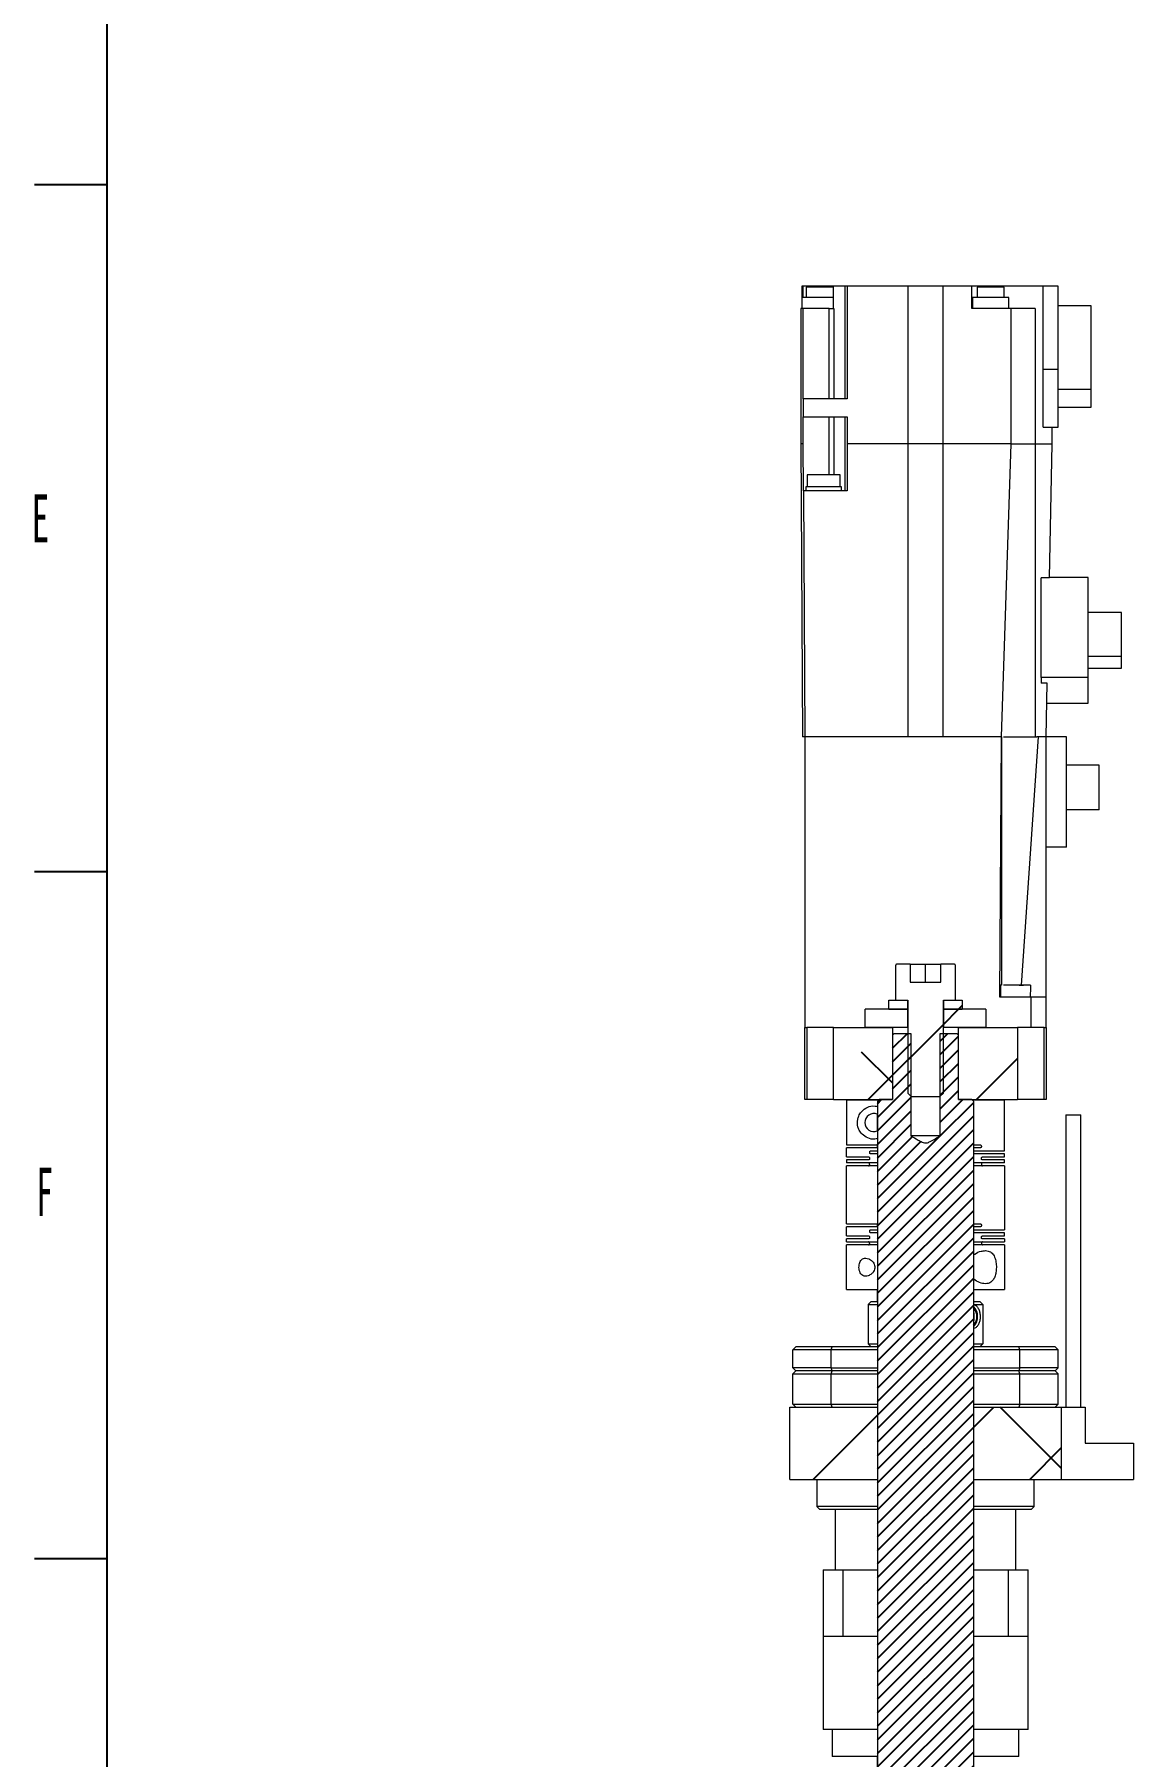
# Model space of a CAD drawing. Header units: millimetres. Extents: x 19 to 1665, y -46 to 1184.
# Drawn here: x 20 to 202.3, y 444.4 to 730.1 of the extents above; entities that cross this region are included whole.
import ezdxf

# ---------------------------------------------------------------- set-up
doc = ezdxf.new("R2010")
doc.units = ezdxf.units.MM
doc.header["$LTSCALE"] = 4
doc.layers.add('12', color=4, linetype='Continuous')
doc.layers.add('5', color=11, linetype='Continuous')
doc.styles.add('SLDTEXTSTYLE5', font='TXT', dxfattribs={"width": 0.525})

# ---------------------------------------------------------------- blocks, each defined once
blk = doc.blocks.new('블록12')
for p, q in [((31.99, 1161.2), (31.99, 21.2)), ((31.99, 705.2), (19.99, 705.2)), ((31.99, 591.2), (19.99, 591.2)), ((31.99, 477.2), (19.99, 477.2))]:
    blk.add_line(p, q)

msp = doc.modelspace()

# ---------------------------------------------------------------- hatches: boundary and pattern name
at = {"layer": '5'}
h = msp.add_hatch(dxfattribs=at)
h.set_pattern_fill('ANSI31', color=256, scale=4, style=0)
edge = h.paths.add_edge_path(flags=0)
edge.add_spline(control_points=[(164.82, 554.44), (165.01, 554.25), (165.19, 554.07), (165.38, 553.88)], knot_values=[0.000001, 0.000001, 0.000001, 0.000001, 0.000792, 0.000792, 0.000792, 0.000792], weights=[1, 1, 1, 1], degree=3, periodic=0)
edge.add_line((165.38, 553.88), (170.16, 553.88))
edge.add_spline(control_points=[(170.16, 553.88), (170.35, 554.07), (170.54, 554.25), (170.73, 554.44)], knot_values=[0.007043, 0.007043, 0.007043, 0.007043, 0.007844, 0.007844, 0.007844, 0.007844], weights=[1, 1, 1, 1], degree=3, periodic=0)
edge.add_line((170.73, 554.44), (170.73, 569.88))
edge.add_line((170.73, 569.88), (172.75, 569.88))
edge.add_line((172.75, 569.88), (172.75, 575.58))
edge.add_spline(control_points=[(172.75, 575.58), (172.75, 575.6), (172.75, 575.62), (172.74, 575.64), (172.73, 575.67), (172.72, 575.71), (172.71, 575.73), (172.7, 575.75), (172.68, 575.77), (172.67, 575.78), (172.65, 575.81), (172.62, 575.83), (172.59, 575.85), (172.56, 575.86), (172.53, 575.87), (172.49, 575.88), (172.48, 575.88), (172.46, 575.88), (172.45, 575.88)], knot_values=[0.001662, 0.001662, 0.001662, 0.001662, 0.00172, 0.00172, 0.00172, 0.00182, 0.00182, 0.00182, 0.001881, 0.001881, 0.001881, 0.001983, 0.001983, 0.001983, 0.002084, 0.002084, 0.002084, 0.002132, 0.002132, 0.002132, 0.002132], weights=[1, 1, 1, 1, 1, 1, 1, 1, 1, 1, 1, 1, 1, 1, 1, 1, 1, 1, 1], degree=3, periodic=0)
edge.add_line((172.45, 575.88), (170.32, 575.88))
edge.add_line((170.32, 575.88), (170.32, 572.88))
edge.add_line((170.32, 572.88), (165.23, 572.88))
edge.add_line((165.23, 572.88), (165.23, 575.88))
edge.add_line((165.23, 575.88), (163.1, 575.88))
edge.add_spline(control_points=[(163.1, 575.88), (163.07, 575.88), (163.04, 575.88), (163.01, 575.87), (162.98, 575.86), (162.95, 575.84), (162.92, 575.82), (162.89, 575.8), (162.87, 575.78), (162.85, 575.75), (162.83, 575.72), (162.82, 575.69), (162.81, 575.66), (162.8, 575.63), (162.8, 575.61), (162.8, 575.58)], knot_values=[0.000411, 0.000411, 0.000411, 0.000411, 0.000505, 0.000505, 0.000505, 0.000607, 0.000607, 0.000607, 0.000709, 0.000709, 0.000709, 0.00081, 0.00081, 0.00081, 0.000882, 0.000882, 0.000882, 0.000882], weights=[1, 1, 1, 1, 1, 1, 1, 1, 1, 1, 1, 1, 1, 1, 1, 1], degree=3, periodic=0)
edge.add_line((162.8, 575.58), (162.8, 569.88))
edge.add_line((162.8, 569.88), (164.82, 569.88))
edge.add_line((164.82, 569.88), (164.82, 554.44))
h = msp.add_hatch(dxfattribs=at)
h.set_pattern_fill('ANSI31', color=256, scale=4, style=0)
h.paths.add_polyline_path([(161.69, 569.88), (161.69, 568.38), (164.82, 568.38), (164.82, 569.88)], flags=0)
h = msp.add_hatch(dxfattribs=at)
h.set_pattern_fill('ANSI31', color=256, scale=4, style=0)
h.paths.add_polyline_path([(173.85, 568.38), (173.85, 569.88), (170.73, 569.88), (170.73, 568.38)], flags=0)
h = msp.add_hatch(dxfattribs=at)
h.set_pattern_fill('ANSI31', color=256, scale=4, angle=3e-322, style=0)
h.paths.add_polyline_path([(157.79, 568.38), (157.79, 565.38), (164.82, 565.38), (164.82, 568.38)], flags=0)
h = msp.add_hatch(dxfattribs=at)
h.set_pattern_fill('ANSI31', color=256, scale=4, angle=3e-322, style=0)
h.paths.add_polyline_path([(177.76, 565.38), (177.76, 568.38), (170.73, 568.38), (170.73, 565.38)], flags=0)
h = msp.add_hatch(dxfattribs=at)
h.set_pattern_fill('ANSI38', color=256, scale=4, style=0)
h.paths.add_polyline_path([(162.3, 553.38), (162.3, 565.38), (152.52, 565.38), (152.52, 553.38)], flags=0)
h = msp.add_hatch(dxfattribs=at)
h.set_pattern_fill('ANSI31', color=256, scale=0.5, style=0)
edge = h.paths.add_edge_path(flags=0)
edge.add_line((170.22, 231.38), (172.95, 231.38))
edge.add_spline(control_points=[(172.95, 231.38), (173.05, 231.48), (173.15, 231.58), (173.25, 231.68)], knot_values=[0.014469, 0.014469, 0.014469, 0.014469, 0.014893, 0.014893, 0.014893, 0.014893], weights=[1, 1, 1, 1], degree=3, periodic=0)
edge.add_line((173.25, 231.68), (173.25, 242.38))
edge.add_line((173.25, 242.38), (175.46, 242.38))
edge.add_spline(control_points=[(175.46, 242.38), (175.56, 242.48), (175.66, 242.58), (175.76, 242.68)], knot_values=[0.021637, 0.021637, 0.021637, 0.021637, 0.022065, 0.022065, 0.022065, 0.022065], weights=[1, 1, 1, 1], degree=3, periodic=0)
edge.add_line((175.76, 242.68), (175.76, 553.08))
edge.add_spline(control_points=[(175.76, 553.08), (175.66, 553.18), (175.56, 553.28), (175.46, 553.38)], knot_values=[0.000001, 0.000001, 0.000001, 0.000001, 0.000426, 0.000426, 0.000426, 0.000426], weights=[1, 1, 1, 1], degree=3, periodic=0)
edge.add_line((175.46, 553.38), (173.25, 553.38))
edge.add_line((173.25, 553.38), (173.25, 564.08))
edge.add_spline(control_points=[(173.25, 564.08), (173.15, 564.18), (173.05, 564.28), (172.95, 564.38)], knot_values=[0.000001, 0.000001, 0.000001, 0.000001, 0.000426, 0.000426, 0.000426, 0.000426], weights=[1, 1, 1, 1], degree=3, periodic=0)
edge.add_line((172.95, 564.38), (170.22, 564.38))
edge.add_line((170.22, 564.38), (170.22, 547.38))
edge.add_spline(control_points=[(170.22, 547.38), (169.67, 547.06), (169.12, 546.73), (168.55, 546.44), (168.35, 546.34), (168.15, 546.24), (167.93, 546.2), (167.83, 546.18), (167.72, 546.19), (167.61, 546.2), (167.47, 546.23), (167.34, 546.28), (167.21, 546.34), (166.98, 546.44), (166.76, 546.56), (166.55, 546.68), (166.14, 546.91), (165.73, 547.15), (165.33, 547.38)], knot_values=[0, 0, 0, 0, 0.00192, 0.00192, 0.00192, 0.002582, 0.002582, 0.002582, 0.002906, 0.002906, 0.002906, 0.003325, 0.003325, 0.003325, 0.004067, 0.004067, 0.004067, 0.005465, 0.005465, 0.005465, 0.005465], weights=[1, 1, 1, 1, 1, 1, 1, 1, 1, 1, 1, 1, 1, 1, 1, 1, 1, 1, 1], degree=3, periodic=0)
edge.add_line((165.33, 547.38), (165.33, 564.38))
edge.add_line((165.33, 564.38), (162.6, 564.38))
edge.add_spline(control_points=[(162.6, 564.38), (162.5, 564.28), (162.4, 564.18), (162.3, 564.08)], knot_values=[0.014469, 0.014469, 0.014469, 0.014469, 0.014893, 0.014893, 0.014893, 0.014893], weights=[1, 1, 1, 1], degree=3, periodic=0)
edge.add_line((162.3, 564.08), (162.3, 553.38))
edge.add_line((162.3, 553.38), (160.09, 553.38))
edge.add_spline(control_points=[(160.09, 553.38), (159.99, 553.28), (159.89, 553.18), (159.79, 553.08)], knot_values=[0.021637, 0.021637, 0.021637, 0.021637, 0.022065, 0.022065, 0.022065, 0.022065], weights=[1, 1, 1, 1], degree=3, periodic=0)
edge.add_line((159.79, 553.08), (159.79, 242.68))
edge.add_spline(control_points=[(159.79, 242.68), (159.89, 242.58), (159.99, 242.48), (160.09, 242.38)], knot_values=[0.000001, 0.000001, 0.000001, 0.000001, 0.000426, 0.000426, 0.000426, 0.000426], weights=[1, 1, 1, 1], degree=3, periodic=0)
edge.add_line((160.09, 242.38), (162.3, 242.38))
edge.add_line((162.3, 242.38), (162.3, 231.68))
edge.add_spline(control_points=[(162.3, 231.68), (162.4, 231.58), (162.5, 231.48), (162.6, 231.38)], knot_values=[0.000001, 0.000001, 0.000001, 0.000001, 0.000426, 0.000426, 0.000426, 0.000426], weights=[1, 1, 1, 1], degree=3, periodic=0)
edge.add_line((162.6, 231.38), (165.33, 231.38))
edge.add_line((165.33, 231.38), (165.33, 248.38))
edge.add_spline(control_points=[(165.33, 248.38), (165.88, 248.71), (166.43, 249.04), (167, 249.33), (167.19, 249.43), (167.4, 249.52), (167.61, 249.56), (167.72, 249.58), (167.83, 249.58), (167.94, 249.56), (168.08, 249.54), (168.21, 249.49), (168.34, 249.43), (168.56, 249.33), (168.78, 249.21), (169, 249.09), (169.41, 248.86), (169.82, 248.62), (170.22, 248.38)], knot_values=[0, 0, 0, 0, 0.00192, 0.00192, 0.00192, 0.002582, 0.002582, 0.002582, 0.002906, 0.002906, 0.002906, 0.003325, 0.003325, 0.003325, 0.004067, 0.004067, 0.004067, 0.005465, 0.005465, 0.005465, 0.005465], weights=[1, 1, 1, 1, 1, 1, 1, 1, 1, 1, 1, 1, 1, 1, 1, 1, 1, 1, 1], degree=3, periodic=0)
edge.add_line((170.22, 248.38), (170.22, 231.38))
h = msp.add_hatch(dxfattribs=at)
h.set_pattern_fill('ANSI38', color=256, scale=4, style=0)
h.paths.add_polyline_path([(173.25, 565.38), (173.25, 553.38), (183.03, 553.38), (183.03, 565.38)], flags=0)
h = msp.add_hatch(dxfattribs=at)
h.set_pattern_fill('ANSI38', color=256, scale=4, style=0)
h.paths.add_polyline_path([(159.79, 502.38), (145.27, 502.38), (145.27, 490.38), (159.79, 490.38)], flags=0)
h = msp.add_hatch(dxfattribs=at)
h.set_pattern_fill('ANSI38', color=256, scale=4, style=0)
h.paths.add_polyline_path([(190.27, 490.38), (190.27, 502.38), (175.76, 502.38), (175.76, 490.38)], flags=0)

# ---------------------------------------------------------------- linework, layer by layer
at = {"color": 7, "linetype": 'Continuous', "lineweight": 18}
for p, q in [((147.24, 686.48), (147.24, 684.68)), ((150.24, 686.48), (147.24, 686.48)), ((147.27, 688.38), (147.27, 686.48)), ((147.47, 688.38), (147.27, 688.38)), ((147.47, 686.48), (147.47, 688.38)), ((150.24, 688.38), (147.47, 688.38)), ((147.99, 688.18), (147.99, 686.48)), ((150.24, 688.18), (147.99, 688.18)), ((152.47, 688.38), (150.24, 688.38)), ((150.24, 688.18), (150.24, 688.38)), ((152.47, 688.18), (150.24, 688.18)), ((152.49, 686.48), (150.24, 686.48)), ((152.47, 688.38), (152.47, 684.68)), ((154.43, 688.38), (152.47, 688.38)), ((154.43, 669.68), (154.43, 688.38)), ((154.77, 688.38), (154.43, 688.38)), ((154.77, 688.38), (154.77, 669.68)), ((164.92, 688.38), (154.77, 688.38)), ((170.63, 688.38), (164.92, 688.38)), ((164.92, 662.18), (164.92, 688.38)), ((170.63, 688.38), (170.63, 662.18)), ((175.47, 688.38), (170.63, 688.38)), ((175.47, 684.68), (175.47, 688.38)), ((178.57, 688.38), (175.47, 688.38)), ((175.57, 686.48), (175.57, 684.68)), ((178.57, 686.48), (175.57, 686.48)), ((176.32, 688.18), (176.32, 686.48)), ((178.57, 688.18), (176.32, 688.18)), ((187.27, 688.38), (178.57, 688.38)), ((178.57, 688.38), (178.57, 688.18)), ((180.82, 688.18), (178.57, 688.18)), ((181.57, 686.48), (178.57, 686.48)), ((180.82, 686.48), (180.82, 688.18)), ((181.57, 684.68), (181.57, 686.48)), ((187.27, 674.57), (187.27, 688.38)), ((189.77, 688.38), (187.27, 688.38)), ((189.77, 674.57), (189.77, 688.38)), ((147.07, 684.68), (147.07, 662.18)), ((147.47, 684.68), (147.07, 684.68)), ((151.79, 684.68), (147.47, 684.68)), ((147.47, 669.68), (147.47, 684.68)), ((151.79, 669.68), (151.79, 684.68)), ((151.79, 684.68), (152.47, 684.68)), ((152.47, 684.68), (152.54, 684.68)), ((152.54, 684.68), (152.54, 669.68)), ((181.97, 684.68), (175.47, 684.68)), ((181.97, 662.18), (181.97, 684.68)), ((185.98, 684.68), (181.97, 684.68)), ((185.98, 684.68), (185.98, 662.18)), ((195.27, 685.08), (189.77, 685.08)), ((195.27, 671.26), (195.27, 685.08)), ((187.27, 674.57), (189.77, 674.57)), ((187.27, 664.98), (187.27, 674.57)), ((189.77, 664.98), (189.77, 674.57)), ((147.47, 669.68), (147.47, 666.68)), ((154.77, 669.68), (147.47, 669.68)), ((189.77, 671.26), (195.27, 671.26)), ((195.27, 668.28), (195.27, 671.26)), ((147.47, 666.68), (154.77, 666.68)), ((147.47, 662.18), (147.47, 666.68)), ((151.79, 657.08), (151.79, 666.68)), ((152.54, 666.68), (152.54, 657.08)), ((154.43, 654.38), (154.43, 666.68)), ((154.77, 666.68), (154.77, 662.18)), ((189.77, 668.28), (195.27, 668.28)), ((187.27, 664.98), (189.77, 664.98)), ((188.77, 662.18), (188.77, 664.98)), ((147.07, 662.18), (147.37, 613.58)), ((147.52, 654.38), (147.47, 662.18)), ((154.77, 662.18), (154.77, 654.38)), ((164.92, 662.18), (154.77, 662.18)), ((164.92, 613.58), (164.92, 662.18)), ((170.63, 662.18), (170.63, 613.58)), ((181.97, 662.18), (170.63, 662.18)), ((180.38, 613.58), (181.97, 662.18)), ((181.97, 662.18), (181.97, 662.18)), ((185.98, 662.18), (185.98, 613.58)), ((185.98, 662.18), (188.77, 662.18)), ((188.32, 639.97), (188.77, 662.18)), ((147.52, 654.38), (147.77, 613.58)), ((154.77, 654.38), (147.52, 654.38)), ((147.92, 655.08), (147.92, 654.38)), ((150.87, 655.08), (147.92, 655.08)), ((148.12, 657.08), (148.12, 655.08)), ((150.87, 657.08), (148.12, 657.08)), ((153.62, 657.08), (150.87, 657.08)), ((153.82, 655.08), (150.87, 655.08)), ((153.62, 655.08), (153.62, 657.08)), ((153.82, 654.38), (153.82, 655.08)), ((186.97, 623.44), (186.97, 639.97)), ((188.32, 639.97), (186.97, 639.97)), ((194.77, 640), (188.32, 640)), ((194.77, 623.44), (194.77, 640)), ((200.27, 634.19), (194.77, 634.19)), ((200.27, 626.93), (200.27, 634.19)), ((200.27, 626.93), (194.77, 626.93)), ((200.27, 624.98), (200.27, 626.93)), ((186.97, 623.44), (186.97, 622.47)), ((194.77, 623.44), (186.97, 623.44)), ((194.77, 624.98), (200.27, 624.98)), ((194.77, 619.16), (194.77, 623.44)), ((187.96, 622.47), (186.97, 622.47)), ((187.77, 613.58), (187.96, 622.47)), ((187.89, 619.16), (194.77, 619.16)), ((147.77, 613.58), (147.57, 613.58)), ((164.92, 613.58), (147.77, 613.58)), ((147.77, 613.58), (147.77, 565.38)), ((170.63, 613.58), (164.92, 613.58)), ((180.38, 613.58), (170.63, 613.58)), ((180.08, 570.38), (180.38, 613.58)), ((180.38, 613.58), (180.37, 572.38)), ((180.38, 613.58), (180.38, 613.58)), ((186.48, 613.58), (183.66, 572.38)), ((187.77, 613.58), (186.23, 613.58)), ((187.77, 570.38), (187.77, 613.58)), ((191.17, 613.58), (187.77, 613.58)), ((191.17, 595.28), (191.17, 613.58)), ((196.57, 608.91), (191.17, 608.91)), ((196.57, 601.46), (196.57, 608.91)), ((196.57, 601.46), (191.17, 601.46)), ((191.17, 595.28), (187.77, 595.28)), ((162.8, 575.58), (162.8, 569.88)), ((165.23, 575.88), (163.1, 575.88)), ((165.23, 575.88), (165.23, 572.88)), ((165.23, 575.88), (167.77, 575.88)), ((167.77, 572.88), (167.77, 575.88)), ((167.77, 575.88), (170.32, 575.88)), ((170.32, 572.88), (170.32, 575.88)), ((172.45, 575.88), (170.32, 575.88)), ((172.75, 569.88), (172.75, 575.58)), ((165.23, 572.88), (170.32, 572.88)), ((180.37, 572.38), (180.2, 572.38)), ((183.31, 572.38), (184.01, 572.38)), ((185.18, 572.38), (183.66, 572.38)), ((161.69, 568.38), (161.69, 569.88)), ((161.69, 569.88), (164.82, 569.88)), ((162.8, 569.88), (164.82, 569.88)), ((164.82, 569.88), (164.82, 554.44)), ((164.82, 568.38), (164.82, 569.88)), ((170.73, 569.88), (172.75, 569.88)), ((170.73, 554.44), (170.73, 569.88)), ((170.73, 569.88), (170.73, 568.38)), ((170.73, 569.88), (173.85, 569.88)), ((173.85, 569.88), (173.85, 568.38)), ((185.27, 570.38), (180.08, 570.38)), ((185.27, 565.38), (185.27, 570.38)), ((187.77, 570.38), (185.27, 570.38)), ((187.77, 565.38), (187.77, 570.38)), ((164.82, 568.38), (157.79, 568.38)), ((157.79, 565.38), (157.79, 568.38)), ((161.69, 568.38), (164.82, 568.38)), ((164.82, 565.38), (164.82, 568.38)), ((170.73, 568.38), (170.73, 565.38)), ((177.76, 568.38), (170.73, 568.38)), ((170.73, 568.38), (173.85, 568.38)), ((177.76, 568.38), (177.76, 565.38)), ((147.77, 553.38), (147.77, 565.38)), ((147.77, 565.38), (148.09, 565.38)), ((148.09, 565.38), (148.09, 553.38)), ((152.52, 565.38), (148.09, 565.38)), ((152.52, 553.38), (152.52, 565.38)), ((152.52, 565.38), (162.3, 565.38)), ((164.82, 565.38), (157.79, 565.38)), ((162.3, 565.38), (162.3, 553.38)), ((162.6, 564.38), (162.3, 564.08)), ((162.3, 564.08), (162.3, 553.38)), ((162.6, 564.38), (165.33, 564.38)), ((165.33, 564.38), (165.33, 547.38)), ((170.22, 547.38), (170.22, 564.38)), ((170.22, 564.38), (172.95, 564.38)), ((177.76, 565.38), (170.73, 565.38)), ((173.25, 564.08), (172.95, 564.38)), ((173.25, 553.38), (173.25, 565.38)), ((173.25, 565.38), (183.03, 565.38)), ((173.25, 553.38), (173.25, 564.08)), ((183.03, 565.38), (183.03, 553.38)), ((187.46, 565.38), (183.03, 565.38)), ((187.46, 553.38), (187.46, 565.38)), ((187.46, 565.38), (187.77, 565.38)), ((187.77, 565.38), (187.77, 553.38)), ((165.38, 553.88), (164.82, 554.44)), ((170.73, 554.44), (170.16, 553.88)), ((148.09, 553.38), (147.77, 553.38)), ((152.52, 553.38), (148.09, 553.38)), ((152.52, 553.38), (162.3, 553.38)), ((154.68, 553.28), (154.68, 545.88)), ((159.97, 553.28), (154.68, 553.28)), ((160.09, 553.38), (159.79, 553.08)), ((159.79, 553.08), (159.79, 242.68)), ((162.3, 553.38), (160.09, 553.38)), ((165.38, 553.88), (170.16, 553.88)), ((175.46, 553.38), (173.25, 553.38)), ((173.25, 553.38), (183.03, 553.38)), ((175.76, 553.08), (175.46, 553.38)), ((180.86, 553.28), (175.57, 553.28)), ((175.76, 242.68), (175.76, 553.08)), ((180.86, 553.28), (180.86, 553.28)), ((180.86, 553.28), (180.87, 553.28)), ((180.87, 544.88), (180.87, 553.28)), ((187.46, 553.38), (183.03, 553.38)), ((187.77, 553.38), (187.46, 553.38)), ((159.77, 550.98), (159.77, 548.19)), ((191.02, 550.88), (191.02, 502.38)), ((191.02, 550.88), (192.27, 550.88)), ((192.27, 550.88), (193.52, 550.88)), ((193.52, 502.38), (193.52, 550.88)), ((154.68, 545.88), (159.77, 545.88)), ((159.77, 545.88), (159.77, 545.38)), ((170.22, 547.38), (165.33, 547.38)), ((175.77, 545.88), (176.86, 545.88)), ((154.67, 543.88), (154.67, 545.38)), ((159.77, 545.38), (154.67, 545.38)), ((154.67, 543.88), (158.34, 543.88)), ((154.67, 543.38), (154.67, 542.88)), ((158.34, 543.38), (154.67, 543.38)), ((158.69, 544.88), (159.77, 544.88)), ((159.77, 544.38), (158.69, 544.38)), ((176.86, 545.38), (175.77, 545.38)), ((175.77, 544.38), (175.77, 544.88)), ((175.77, 544.88), (180.87, 544.88)), ((180.87, 544.38), (175.77, 544.38)), ((177.21, 543.88), (180.87, 543.88)), ((180.87, 543.38), (177.21, 543.38)), ((180.87, 543.88), (180.87, 544.38)), ((180.87, 542.88), (180.87, 543.38)), ((159.77, 542.88), (154.67, 542.88)), ((154.67, 532.78), (154.67, 542.38)), ((159.77, 542.38), (154.67, 542.38)), ((180.87, 542.88), (175.77, 542.88)), ((180.87, 542.38), (175.77, 542.38)), ((180.87, 542.38), (180.87, 531.78)), ((154.67, 532.78), (159.77, 532.78)), ((154.67, 530.78), (154.67, 532.28)), ((159.77, 532.28), (154.67, 532.28)), ((158.69, 531.78), (159.77, 531.78)), ((159.77, 532.78), (159.77, 532.28)), ((175.77, 532.78), (176.86, 532.78)), ((176.86, 532.28), (175.77, 532.28)), ((175.77, 531.28), (175.77, 531.78)), ((175.77, 531.78), (180.87, 531.78)), ((154.67, 530.78), (158.34, 530.78)), ((154.67, 529.78), (154.67, 530.28)), ((158.34, 530.28), (154.67, 530.28)), ((154.67, 529.78), (159.77, 529.78)), ((154.67, 521.88), (154.67, 529.28)), ((159.77, 529.28), (154.67, 529.28)), ((159.77, 531.28), (158.69, 531.28)), ((180.87, 531.28), (175.77, 531.28)), ((175.77, 529.78), (180.87, 529.78)), ((180.87, 529.28), (175.77, 529.28)), ((177.21, 530.78), (180.87, 530.78)), ((180.87, 530.28), (177.21, 530.28)), ((180.87, 530.78), (180.87, 531.28)), ((180.87, 530.28), (180.87, 529.78)), ((180.87, 529.28), (180.87, 521.88)), ((154.67, 521.88), (159.77, 521.88)), ((159.77, 521.88), (159.77, 519.88)), ((175.77, 519.88), (175.77, 521.88)), ((175.77, 521.88), (180.87, 521.88)), ((158.77, 519.88), (158.27, 519.38)), ((158.27, 519.38), (158.27, 512.88)), ((158.27, 519.38), (159.79, 519.38)), ((158.77, 519.88), (159.77, 519.88)), ((175.76, 519.38), (177.27, 519.38)), ((175.76, 518.02), (175.83, 517.96)), ((175.83, 517.96), (175.76, 517.96)), ((175.77, 519.88), (176.77, 519.88)), ((175.83, 516.81), (175.83, 517.96)), ((177.27, 519.38), (176.77, 519.88)), ((177.27, 519.38), (177.27, 512.88)), ((175.76, 516.74), (175.83, 516.81)), ((175.83, 516.81), (175.76, 516.81)), ((146.27, 512.38), (145.77, 511.88)), ((152.12, 511.88), (145.77, 511.88)), ((145.77, 508.88), (145.77, 511.88)), ((152.28, 512.38), (146.27, 512.38)), ((152.12, 511.88), (152.28, 512.38)), ((159.79, 511.88), (152.12, 511.88)), ((152.12, 508.88), (152.12, 511.88)), ((159.79, 512.38), (152.28, 512.38)), ((158.27, 512.88), (159.79, 512.88)), ((158.27, 512.88), (158.77, 512.38)), ((175.76, 512.88), (177.27, 512.88)), ((183.27, 512.38), (175.76, 512.38)), ((183.43, 511.88), (175.76, 511.88)), ((177.27, 512.88), (176.77, 512.38)), ((189.27, 512.38), (183.27, 512.38)), ((183.43, 511.88), (183.27, 512.38)), ((183.43, 508.88), (183.43, 511.88)), ((189.77, 511.88), (183.43, 511.88)), ((189.77, 511.88), (189.27, 512.38)), ((189.77, 508.88), (189.77, 511.88)), ((152.12, 508.88), (145.77, 508.88)), ((145.77, 508.88), (146.27, 508.38)), ((152.12, 508.88), (159.79, 508.88)), ((152.28, 508.38), (152.12, 508.88)), ((175.76, 508.88), (183.43, 508.88)), ((183.43, 508.88), (183.27, 508.38)), ((189.77, 508.88), (183.43, 508.88)), ((189.27, 508.38), (189.77, 508.88)), ((145.77, 507.88), (146.27, 508.38)), ((145.77, 502.88), (145.77, 507.88)), ((145.77, 507.88), (152.12, 507.88)), ((152.28, 508.38), (146.27, 508.38)), ((149.03, 508.38), (146.27, 508.38)), ((152.28, 508.38), (149.03, 508.38)), ((152.12, 507.88), (152.28, 508.38)), ((152.12, 502.88), (152.12, 507.88)), ((152.12, 507.88), (159.79, 507.88)), ((159.79, 508.38), (152.28, 508.38)), ((183.27, 508.38), (175.76, 508.38)), ((175.76, 507.88), (183.43, 507.88)), ((183.43, 507.88), (183.27, 508.38)), ((189.27, 508.38), (183.27, 508.38)), ((186.51, 508.38), (183.27, 508.38)), ((183.43, 502.88), (183.43, 507.88)), ((183.43, 507.88), (189.77, 507.88)), ((189.27, 508.38), (186.51, 508.38)), ((189.77, 507.88), (189.27, 508.38)), ((189.77, 502.88), (189.77, 507.88)), ((145.27, 490.38), (145.27, 502.38)), ((145.27, 502.38), (159.79, 502.38)), ((145.77, 502.88), (152.12, 502.88)), ((145.77, 502.88), (146.27, 502.38)), ((152.12, 502.88), (159.79, 502.88)), ((152.28, 502.38), (152.12, 502.88)), ((159.79, 502.38), (159.79, 490.38)), ((175.76, 502.88), (183.43, 502.88)), ((175.76, 490.38), (175.76, 502.38)), ((175.76, 502.38), (190.27, 502.38)), ((183.43, 502.88), (183.27, 502.38)), ((183.43, 502.88), (189.77, 502.88)), ((189.27, 502.38), (189.77, 502.88)), ((190.27, 502.38), (190.27, 490.38)), ((190.27, 502.38), (194.27, 502.38)), ((194.27, 502.38), (194.27, 496.38)), ((194.27, 496.38), (202.27, 496.38)), ((202.27, 496.38), (202.27, 490.38)), ((145.27, 490.38), (159.79, 490.38)), ((149.77, 490.38), (149.77, 485.88)), ((175.76, 490.38), (190.27, 490.38)), ((185.77, 485.88), (185.77, 490.38)), ((190.27, 490.38), (202.27, 490.38)), ((149.77, 485.88), (150.27, 485.38)), ((155.05, 485.88), (149.77, 485.88)), ((159.79, 485.88), (155.05, 485.88)), ((185.77, 485.88), (175.76, 485.88)), ((185.27, 485.38), (185.77, 485.88)), ((155.4, 485.38), (150.27, 485.38)), ((152.77, 485.38), (152.77, 475.38)), ((159.77, 485.38), (155.4, 485.38)), ((185.27, 485.38), (175.77, 485.38)), ((182.77, 475.38), (182.77, 485.38)), ((150.77, 475.38), (150.77, 464.38)), ((150.77, 475.38), (154.09, 475.38)), ((154.09, 464.38), (154.09, 475.38)), ((154.09, 475.38), (159.79, 475.38)), ((175.76, 475.38), (181.46, 475.38)), ((181.46, 475.38), (181.46, 464.38)), ((181.46, 475.38), (184.77, 475.38)), ((184.77, 464.38), (184.77, 475.38)), ((150.77, 464.38), (150.77, 448.88)), ((150.77, 464.38), (154.09, 464.38)), ((154.09, 464.38), (159.79, 464.38)), ((175.76, 464.38), (181.46, 464.38)), ((181.46, 464.38), (184.77, 464.38)), ((184.77, 448.88), (184.77, 464.38)), ((159.77, 448.88), (150.77, 448.88)), ((152.27, 448.88), (152.27, 444.38)), ((184.77, 448.88), (175.77, 448.88)), ((183.27, 444.38), (183.27, 448.88)), ((159.77, 444.38), (152.27, 444.38)), ((159.77, 444.38), (159.77, 389.38)), ((175.77, 389.38), (175.77, 444.38)), ((183.27, 444.38), (175.77, 444.38))]:
    msp.add_line(p, q, dxfattribs=at)
for centre, radius, start, end in [((159.22, 549.58), 1.5, 68.4898, 180), ((159.22, 549.58), 1.5, 180, 291.5102), ((174.35, 517.38), 1.94, 316.2784, 43.7216), ((174, 517.38), 2.42, 317.2251, 42.7749)]:
    msp.add_arc(centre, radius, start, end, dxfattribs=at)
for points in [[(147.47, 662.18), (147.36, 662.18), (147.13, 662.18), (147.09, 662.18), (147.07, 662.18)], [(170.63, 662.18), (169.68, 662.18), (167.77, 662.18), (165.87, 662.18), (164.92, 662.18)], [(181.97, 662.18), (182.2, 662.18), (182.65, 662.18), (183.64, 662.18), (184.76, 662.18), (185.58, 662.18), (185.98, 662.18)]]:
    msp.add_open_spline(points, degree=3, dxfattribs=at)
for points, knots in [([(147.77, 613.58), (147.65, 613.58), (147.42, 613.58), (147.39, 613.58), (147.37, 613.58)], [0, 0, 0, 0, 0.5163105, 1, 1, 1, 1]), ([(180.73, 613.58), (180.77, 613.58), (180.95, 613.58), (182.1, 613.58), (183.99, 613.58), (185.5, 613.58), (186.23, 613.58)], [0, 0, 0, 0, 0.077422, 0.392139, 0.706855, 1, 1, 1, 1]), ([(163.1, 575.88), (163.07, 575.88), (163, 575.87), (162.91, 575.83), (162.84, 575.75), (162.81, 575.67), (162.8, 575.61), (162.8, 575.58)], [0, 0, 0, 0, 0.199691, 0.416177, 0.631853, 0.846371, 1, 1, 1, 1]), ([(172.75, 575.58), (172.75, 575.6), (172.74, 575.66), (172.72, 575.73), (172.66, 575.8), (172.59, 575.85), (172.51, 575.88), (172.46, 575.88), (172.45, 575.88)], [0, 0, 0, 0, 0.1230058, 0.3358194, 0.4673714, 0.6825422, 0.8976799, 1, 1, 1, 1]), ([(180.2, 572.38), (180.2, 572.3), (180.2, 572.09), (180.2, 571.42), (180.19, 570.83), (180.19, 570.38)], [0, 0, 0, 0, 0.118847, 0.325129, 1, 1, 1, 1]), ([(183.66, 572.38), (183.17, 572.38), (182.35, 572.38), (181.44, 572.38), (180.89, 572.38), (180.76, 572.38), (180.72, 572.38)], [0, 0, 0, 0, 0.382132, 0.640327, 0.898521, 1, 1, 1, 1]), ([(185.18, 572.38), (185.18, 572.3), (185.17, 572.09), (185.16, 571.42), (185.14, 570.83), (185.13, 570.38)], [0, 0, 0, 0, 0.119316, 0.325754, 1, 1, 1, 1]), ([(156.47, 549.58), (156.48, 549.75), (156.51, 550.14), (156.72, 550.79), (157.2, 551.55), (158.09, 552.16), (159.05, 552.44), (159.65, 552.27), (159.77, 552.23)], [0, 0, 0, 0, 0.081972, 0.186771, 0.358969, 0.637247, 0.921804, 1, 1, 1, 1]), ([(159.77, 546.92), (159.64, 546.89), (159.09, 546.75), (158.17, 546.97), (157.32, 547.52), (156.81, 548.21), (156.56, 548.81), (156.48, 549.27), (156.47, 549.52), (156.47, 549.58)], [0, 0, 0, 0, 0.081121, 0.340849, 0.604678, 0.768429, 0.883953, 0.967439, 1, 1, 1, 1]), ([(165.33, 547.38), (165.73, 547.15), (166.35, 546.78), (167.11, 546.38), (167.57, 546.19), (168.05, 546.19), (168.94, 546.63), (169.67, 547.06), (170.22, 547.38)], [0, 0, 0, 0, 0.256972, 0.393431, 0.470201, 0.529163, 0.649661, 1, 1, 1, 1]), ([(176.86, 545.88), (176.88, 545.88), (176.92, 545.88), (176.97, 545.83), (177.01, 545.77), (177.04, 545.69), (177.04, 545.6), (177.02, 545.52), (176.99, 545.45), (176.94, 545.4), (176.89, 545.39), (176.86, 545.38), (176.86, 545.38)], [0, 0, 0, 0, 0.1073669, 0.2147344, 0.3220917, 0.4294536, 0.536821, 0.6441895, 0.7515578, 0.8589223, 0.9662799, 1, 1, 1, 1]), ([(158.34, 543.88), (158.35, 543.88), (158.39, 543.88), (158.45, 543.83), (158.49, 543.77), (158.51, 543.69), (158.51, 543.6), (158.5, 543.52), (158.46, 543.45), (158.41, 543.4), (158.37, 543.39), (158.34, 543.38), (158.34, 543.38)], [0, 0, 0, 0, 0.107367, 0.214734, 0.322092, 0.429454, 0.536821, 0.64419, 0.751558, 0.858922, 0.96628, 1, 1, 1, 1]), ([(158.69, 544.38), (158.67, 544.39), (158.63, 544.39), (158.57, 544.43), (158.53, 544.5), (158.51, 544.58), (158.51, 544.66), (158.53, 544.75), (158.56, 544.81), (158.61, 544.86), (158.66, 544.88), (158.68, 544.88), (158.69, 544.88)], [0, 0, 0, 0, 0.1073669, 0.2147344, 0.3220917, 0.4294536, 0.536821, 0.6441895, 0.7515578, 0.8589223, 0.9662799, 1, 1, 1, 1]), ([(177.21, 543.38), (177.19, 543.39), (177.15, 543.39), (177.1, 543.43), (177.06, 543.5), (177.04, 543.58), (177.03, 543.66), (177.05, 543.75), (177.09, 543.81), (177.14, 543.86), (177.18, 543.88), (177.21, 543.88), (177.21, 543.88)], [0, 0, 0, 0, 0.107367, 0.214734, 0.322092, 0.429454, 0.536821, 0.64419, 0.751558, 0.858922, 0.96628, 1, 1, 1, 1]), ([(158.34, 542.38), (158.35, 542.39), (158.39, 542.39), (158.45, 542.43), (158.49, 542.5), (158.51, 542.58), (158.51, 542.66), (158.5, 542.75), (158.46, 542.81), (158.41, 542.86), (158.37, 542.88), (158.34, 542.88), (158.34, 542.88)], [0, 0, 0, 0, 0.107367, 0.214734, 0.322092, 0.429454, 0.536821, 0.64419, 0.751558, 0.858922, 0.96628, 1, 1, 1, 1]), ([(177.21, 542.88), (177.19, 542.88), (177.15, 542.88), (177.1, 542.83), (177.06, 542.77), (177.04, 542.69), (177.03, 542.6), (177.05, 542.52), (177.09, 542.45), (177.14, 542.4), (177.18, 542.39), (177.21, 542.38), (177.21, 542.38)], [0, 0, 0, 0, 0.1073669, 0.2147344, 0.3220917, 0.4294536, 0.536821, 0.6441895, 0.7515578, 0.8589223, 0.9662799, 1, 1, 1, 1]), ([(158.69, 531.28), (158.67, 531.29), (158.63, 531.29), (158.57, 531.33), (158.53, 531.4), (158.51, 531.48), (158.51, 531.56), (158.53, 531.65), (158.56, 531.71), (158.61, 531.76), (158.66, 531.78), (158.68, 531.78), (158.69, 531.78)], [0, 0, 0, 0, 0.107367, 0.214734, 0.322092, 0.429454, 0.536821, 0.64419, 0.751558, 0.858922, 0.96628, 1, 1, 1, 1]), ([(176.86, 532.78), (176.88, 532.78), (176.92, 532.78), (176.97, 532.73), (177.01, 532.67), (177.04, 532.59), (177.04, 532.5), (177.02, 532.42), (176.99, 532.35), (176.94, 532.3), (176.89, 532.29), (176.86, 532.28), (176.86, 532.28)], [0, 0, 0, 0, 0.1073669, 0.2147344, 0.3220917, 0.4294536, 0.536821, 0.6441895, 0.7515578, 0.8589223, 0.9662799, 1, 1, 1, 1]), ([(158.34, 530.78), (158.35, 530.78), (158.39, 530.78), (158.45, 530.73), (158.49, 530.67), (158.51, 530.59), (158.51, 530.5), (158.5, 530.42), (158.46, 530.35), (158.41, 530.3), (158.37, 530.29), (158.34, 530.28), (158.34, 530.28)], [0, 0, 0, 0, 0.107367, 0.214734, 0.322092, 0.429454, 0.536821, 0.64419, 0.751558, 0.858922, 0.96628, 1, 1, 1, 1]), ([(158.34, 529.28), (158.35, 529.29), (158.39, 529.29), (158.45, 529.33), (158.49, 529.4), (158.51, 529.48), (158.51, 529.56), (158.5, 529.65), (158.46, 529.71), (158.41, 529.76), (158.37, 529.78), (158.34, 529.78), (158.34, 529.78)], [0, 0, 0, 0, 0.1073669, 0.2147344, 0.3220917, 0.4294536, 0.536821, 0.6441895, 0.7515578, 0.8589223, 0.9662799, 1, 1, 1, 1]), ([(177.21, 530.28), (177.19, 530.29), (177.15, 530.29), (177.1, 530.33), (177.06, 530.4), (177.04, 530.48), (177.03, 530.56), (177.05, 530.65), (177.09, 530.71), (177.14, 530.76), (177.18, 530.78), (177.21, 530.78), (177.21, 530.78)], [0, 0, 0, 0, 0.107367, 0.214734, 0.322092, 0.429454, 0.536821, 0.64419, 0.751558, 0.858922, 0.96628, 1, 1, 1, 1]), ([(177.21, 529.78), (177.19, 529.78), (177.15, 529.78), (177.1, 529.73), (177.06, 529.67), (177.04, 529.59), (177.03, 529.5), (177.05, 529.42), (177.09, 529.35), (177.14, 529.3), (177.18, 529.29), (177.21, 529.28), (177.21, 529.28)], [0, 0, 0, 0, 0.107367, 0.214734, 0.322092, 0.429454, 0.536821, 0.64419, 0.751558, 0.858922, 0.96628, 1, 1, 1, 1]), ([(157.85, 524.08), (157.69, 524.1), (157.39, 524.14), (157.06, 524.44), (156.84, 524.83), (156.73, 525.29), (156.73, 525.77), (156.8, 526.19), (156.95, 526.56), (157.18, 526.86), (157.49, 527.05), (157.73, 527.07), (157.85, 527.08)], [0, 0, 0, 0, 0.143044, 0.257575, 0.353522, 0.449932, 0.534988, 0.615212, 0.697929, 0.789267, 0.895485, 1, 1, 1, 1]), ([(157.85, 527.08), (158.02, 527.06), (158.38, 527.02), (158.87, 526.69), (159.19, 526.28), (159.34, 525.91), (159.39, 525.56), (159.33, 525.2), (159.15, 524.81), (158.79, 524.41), (158.32, 524.14), (157.99, 524.1), (157.85, 524.08)], [0, 0, 0, 0, 0.132863, 0.2906, 0.377824, 0.446442, 0.504552, 0.562695, 0.635469, 0.739126, 0.885316, 1, 1, 1, 1]), ([(175.76, 527.6), (175.82, 527.65), (176.22, 527.99), (176.91, 528.25), (177.47, 528.31), (177.7, 528.33)], [0, 0, 0, 0, 0.100913, 0.636956, 1, 1, 1, 1]), ([(177.7, 528.33), (177.99, 528.29), (178.51, 528.23), (179.06, 527.66), (179.38, 526.9), (179.53, 526.01), (179.52, 525.12), (179.39, 524.32), (179.13, 523.64), (178.72, 523.14), (178.23, 522.87), (177.86, 522.84), (177.7, 522.83)], [0, 0, 0, 0, 0.146116, 0.254189, 0.362805, 0.458703, 0.547345, 0.634157, 0.722643, 0.816699, 0.92196, 1, 1, 1, 1]), ([(177.7, 522.83), (177.38, 522.87), (176.75, 522.93), (176.09, 523.36), (175.76, 523.57)], [0, 0, 0, 0, 0.497905, 1, 1, 1, 1]), ([(175.76, 519.33), (175.84, 519.32), (176.08, 519.28), (176.39, 518.98), (176.67, 518.48), (176.83, 517.85), (176.85, 517.17), (176.75, 516.51), (176.51, 515.96), (176.18, 515.56), (175.89, 515.46), (175.76, 515.41)], [0, 0, 0, 0, 0.063844, 0.181264, 0.299868, 0.419334, 0.537487, 0.654194, 0.771577, 0.890691, 1, 1, 1, 1])]:
    msp.add_open_spline(points, degree=3, knots=knots, dxfattribs=at)

# ---------------------------------------------------------------- block references
at = {"color": 7, "linetype": 'Continuous'}
msp.add_blockref('블록12', (0, 0), dxfattribs=at)

# ---------------------------------------------------------------- texts
at = {"layer": '12', "char_height": 8, "attachment_point": 2, "style": 'SLDTEXTSTYLE5'}
for s, insert in [('E', (20.98, 653.83)), ('F', (21.68, 542.1))]:
    msp.add_mtext(s, dxfattribs=dict(at, insert=insert))

doc.saveas('drawing.dxf')
